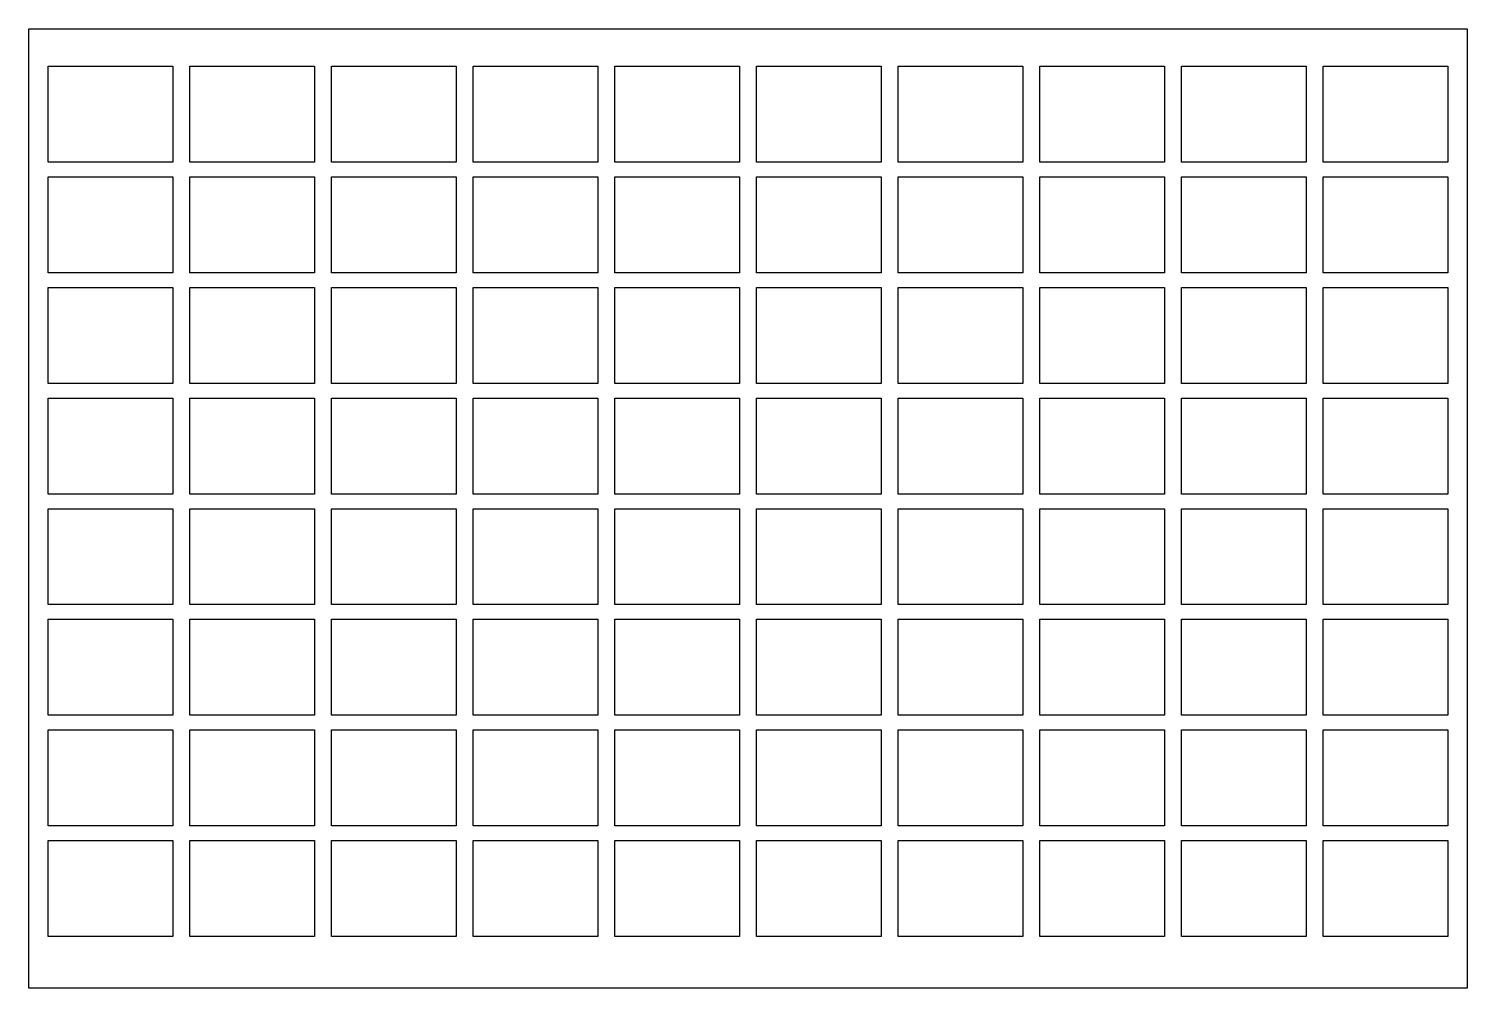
# Model space of a CAD drawing. Extents: x 13 to 163, y 186 to 286.
import ezdxf

# ---------------------------------------------------------------- set-up
doc = ezdxf.new("R2010")
doc.units = 0
doc.layers.add('Layer_1', color=7, linetype='CONTINUOUS')

msp = doc.modelspace()

# ---------------------------------------------------------------- linework, layer by layer
at = {"layer": 'Layer_1', "color": 7}
for points in [[(12.892067, 286.260322), (162.892058, 286.260322), (162.892058, 186.260319), (12.892067, 186.260319), (12.892067, 286.260322)], [(14.930978, 282.357121), (27.93098, 282.357121), (27.93098, 272.357121), (14.930978, 272.357121), (14.930978, 282.357121)], [(29.700118, 282.357121), (42.700121, 282.357121), (42.700121, 272.357121), (29.700118, 272.357121), (29.700118, 282.357121)], [(44.469231, 282.357121), (57.469233, 282.357121), (57.469233, 272.357121), (44.469231, 272.357121), (44.469231, 282.357121)], [(59.238371, 282.357121), (72.238379, 282.357121), (72.238379, 272.357121), (59.238371, 272.357121), (59.238371, 282.357121)], [(74.007489, 282.357121), (87.0075, 282.357121), (87.0075, 272.357121), (74.007489, 272.357121), (74.007489, 282.357121)], [(88.776638, 282.357121), (101.77664, 282.357121), (101.77664, 272.357121), (88.776638, 272.357121), (88.776638, 282.357121)], [(103.545778, 282.357121), (116.545781, 282.357121), (116.545781, 272.357121), (103.545778, 272.357121), (103.545778, 282.357121)], [(118.314891, 282.357121), (131.314893, 282.357121), (131.314893, 272.357121), (118.314891, 272.357121), (118.314891, 282.357121)], [(133.084031, 282.357121), (146.084033, 282.357121), (146.084033, 272.357121), (133.084031, 272.357121), (133.084031, 282.357121)], [(147.853143, 282.357121), (160.853145, 282.357121), (160.853145, 272.357121), (147.853143, 272.357121), (147.853143, 282.357121)], [(14.930978, 270.82744), (27.93098, 270.82744), (27.93098, 260.827441), (14.930978, 260.827441), (14.930978, 270.82744)], [(29.700118, 270.82744), (42.700121, 270.82744), (42.700121, 260.827441), (29.700118, 260.827441), (29.700118, 270.82744)], [(44.469231, 270.82744), (57.469233, 270.82744), (57.469233, 260.827441), (44.469231, 260.827441), (44.469231, 270.82744)], [(59.238371, 270.82744), (72.238379, 270.82744), (72.238379, 260.827441), (59.238371, 260.827441), (59.238371, 270.82744)], [(74.007489, 270.82744), (87.0075, 270.82744), (87.0075, 260.827441), (74.007489, 260.827441), (74.007489, 270.82744)], [(88.776638, 270.82744), (101.77664, 270.82744), (101.77664, 260.827441), (88.776638, 260.827441), (88.776638, 270.82744)], [(103.545778, 270.82744), (116.545781, 270.82744), (116.545781, 260.827441), (103.545778, 260.827441), (103.545778, 270.82744)], [(118.314891, 270.82744), (131.314893, 270.82744), (131.314893, 260.827441), (118.314891, 260.827441), (118.314891, 270.82744)], [(133.084031, 270.82744), (146.084033, 270.82744), (146.084033, 260.827441), (133.084031, 260.827441), (133.084031, 270.82744)], [(147.853143, 270.82744), (160.853145, 270.82744), (160.853145, 260.827441), (147.853143, 260.827441), (147.853143, 270.82744)], [(14.930978, 259.297774), (27.93098, 259.297774), (27.93098, 249.297774), (14.930978, 249.297774), (14.930978, 259.297774)], [(29.700118, 259.297774), (42.700121, 259.297774), (42.700121, 249.297774), (29.700118, 249.297774), (29.700118, 259.297774)], [(44.469231, 259.297774), (57.469233, 259.297774), (57.469233, 249.297774), (44.469231, 249.297774), (44.469231, 259.297774)], [(59.238371, 259.297774), (72.238379, 259.297774), (72.238379, 249.297774), (59.238371, 249.297774), (59.238371, 259.297774)], [(74.007489, 259.297774), (87.0075, 259.297774), (87.0075, 249.297774), (74.007489, 249.297774), (74.007489, 259.297774)], [(88.776638, 259.297774), (101.77664, 259.297774), (101.77664, 249.297774), (88.776638, 249.297774), (88.776638, 259.297774)], [(103.545778, 259.297774), (116.545781, 259.297774), (116.545781, 249.297774), (103.545778, 249.297774), (103.545778, 259.297774)], [(118.314891, 259.297774), (131.314893, 259.297774), (131.314893, 249.297774), (118.314891, 249.297774), (118.314891, 259.297774)], [(133.084031, 259.297774), (146.084033, 259.297774), (146.084033, 249.297774), (133.084031, 249.297774), (133.084031, 259.297774)], [(147.853143, 259.297774), (160.853145, 259.297774), (160.853145, 249.297774), (147.853143, 249.297774), (147.853143, 259.297774)], [(14.930978, 247.76809), (27.93098, 247.76809), (27.93098, 237.76809), (14.930978, 237.76809), (14.930978, 247.76809)], [(29.700118, 247.76809), (42.700121, 247.76809), (42.700121, 237.76809), (29.700118, 237.76809), (29.700118, 247.76809)], [(44.469231, 247.76809), (57.469233, 247.76809), (57.469233, 237.76809), (44.469231, 237.76809), (44.469231, 247.76809)], [(59.238371, 247.76809), (72.238379, 247.76809), (72.238379, 237.76809), (59.238371, 237.76809), (59.238371, 247.76809)], [(74.007489, 247.76809), (87.0075, 247.76809), (87.0075, 237.76809), (74.007489, 237.76809), (74.007489, 247.76809)], [(88.776638, 247.76809), (101.77664, 247.76809), (101.77664, 237.76809), (88.776638, 237.76809), (88.776638, 247.76809)], [(103.545778, 247.76809), (116.545781, 247.76809), (116.545781, 237.76809), (103.545778, 237.76809), (103.545778, 247.76809)], [(118.314891, 247.76809), (131.314893, 247.76809), (131.314893, 237.76809), (118.314891, 237.76809), (118.314891, 247.76809)], [(133.084031, 247.76809), (146.084033, 247.76809), (146.084033, 237.76809), (133.084031, 237.76809), (133.084031, 247.76809)], [(147.853143, 247.76809), (160.853145, 247.76809), (160.853145, 237.76809), (147.853143, 237.76809), (147.853143, 247.76809)], [(14.930978, 236.238406), (27.93098, 236.238406), (27.93098, 226.238406), (14.930978, 226.238406), (14.930978, 236.238406)], [(29.700118, 236.238406), (42.700121, 236.238406), (42.700121, 226.238406), (29.700118, 226.238406), (29.700118, 236.238406)], [(44.469231, 236.238406), (57.469233, 236.238406), (57.469233, 226.238406), (44.469231, 226.238406), (44.469231, 236.238406)], [(59.238371, 236.238406), (72.238379, 236.238406), (72.238379, 226.238406), (59.238371, 226.238406), (59.238371, 236.238406)], [(74.007489, 236.238406), (87.0075, 236.238406), (87.0075, 226.238406), (74.007489, 226.238406), (74.007489, 236.238406)], [(88.776638, 236.238406), (101.77664, 236.238406), (101.77664, 226.238406), (88.776638, 226.238406), (88.776638, 236.238406)], [(103.545778, 236.238406), (116.545781, 236.238406), (116.545781, 226.238406), (103.545778, 226.238406), (103.545778, 236.238406)], [(118.314891, 236.238406), (131.314893, 236.238406), (131.314893, 226.238406), (118.314891, 226.238406), (118.314891, 236.238406)], [(133.084031, 236.238406), (146.084033, 236.238406), (146.084033, 226.238406), (133.084031, 226.238406), (133.084031, 236.238406)], [(147.853143, 236.238406), (160.853145, 236.238406), (160.853145, 226.238406), (147.853143, 226.238406), (147.853143, 236.238406)], [(14.930978, 224.708714), (27.93098, 224.708714), (27.93098, 214.708714), (14.930978, 214.708714), (14.930978, 224.708714)], [(29.700118, 224.708714), (42.700121, 224.708714), (42.700121, 214.708714), (29.700118, 214.708714), (29.700118, 224.708714)], [(44.469231, 224.708714), (57.469233, 224.708714), (57.469233, 214.708714), (44.469231, 214.708714), (44.469231, 224.708714)], [(59.238371, 224.708714), (72.238379, 224.708714), (72.238379, 214.708714), (59.238371, 214.708714), (59.238371, 224.708714)], [(74.007489, 224.708714), (87.0075, 224.708714), (87.0075, 214.708714), (74.007489, 214.708714), (74.007489, 224.708714)], [(88.776638, 224.708714), (101.77664, 224.708714), (101.77664, 214.708714), (88.776638, 214.708714), (88.776638, 224.708714)], [(103.545778, 224.708714), (116.545781, 224.708714), (116.545781, 214.708714), (103.545778, 214.708714), (103.545778, 224.708714)], [(118.314891, 224.708714), (131.314893, 224.708714), (131.314893, 214.708714), (118.314891, 214.708714), (118.314891, 224.708714)], [(133.084031, 224.708714), (146.084033, 224.708714), (146.084033, 214.708714), (133.084031, 214.708714), (133.084031, 224.708714)], [(147.853143, 224.708714), (160.853145, 224.708714), (160.853145, 214.708714), (147.853143, 214.708714), (147.853143, 224.708714)], [(14.930978, 213.179056), (27.93098, 213.179056), (27.93098, 203.179067), (14.930978, 203.179067), (14.930978, 213.179056)], [(29.700118, 213.179056), (42.700121, 213.179056), (42.700121, 203.179067), (29.700118, 203.179067), (29.700118, 213.179056)], [(44.469231, 213.179056), (57.469233, 213.179056), (57.469233, 203.179067), (44.469231, 203.179067), (44.469231, 213.179056)], [(59.238371, 213.179056), (72.238379, 213.179056), (72.238379, 203.179067), (59.238371, 203.179067), (59.238371, 213.179056)], [(74.007489, 213.179056), (87.0075, 213.179056), (87.0075, 203.179067), (74.007489, 203.179067), (74.007489, 213.179056)], [(88.776638, 213.179056), (101.77664, 213.179056), (101.77664, 203.179067), (88.776638, 203.179067), (88.776638, 213.179056)], [(103.545778, 213.179056), (116.545781, 213.179056), (116.545781, 203.179067), (103.545778, 203.179067), (103.545778, 213.179056)], [(118.314891, 213.179056), (131.314893, 213.179056), (131.314893, 203.179067), (118.314891, 203.179067), (118.314891, 213.179056)], [(133.084031, 213.179056), (146.084033, 213.179056), (146.084033, 203.179067), (133.084031, 203.179067), (133.084031, 213.179056)], [(147.853143, 213.179056), (160.853145, 213.179056), (160.853145, 203.179067), (147.853143, 203.179067), (147.853143, 213.179056)], [(14.930978, 201.649366), (27.93098, 201.649366), (27.93098, 191.649358), (14.930978, 191.649358), (14.930978, 201.649366)], [(29.700118, 201.649366), (42.700121, 201.649366), (42.700121, 191.649358), (29.700118, 191.649358), (29.700118, 201.649366)], [(44.469231, 201.649366), (57.469233, 201.649366), (57.469233, 191.649358), (44.469231, 191.649358), (44.469231, 201.649366)], [(59.238371, 201.649366), (72.238379, 201.649366), (72.238379, 191.649358), (59.238371, 191.649358), (59.238371, 201.649366)], [(74.007489, 201.649366), (87.0075, 201.649366), (87.0075, 191.649358), (74.007489, 191.649358), (74.007489, 201.649366)], [(88.776638, 201.649366), (101.77664, 201.649366), (101.77664, 191.649358), (88.776638, 191.649358), (88.776638, 201.649366)], [(103.545778, 201.649366), (116.545781, 201.649366), (116.545781, 191.649358), (103.545778, 191.649358), (103.545778, 201.649366)], [(118.314891, 201.649366), (131.314893, 201.649366), (131.314893, 191.649358), (118.314891, 191.649358), (118.314891, 201.649366)], [(133.084031, 201.649366), (146.084033, 201.649366), (146.084033, 191.649358), (133.084031, 191.649358), (133.084031, 201.649366)], [(147.853143, 201.649366), (160.853145, 201.649366), (160.853145, 191.649358), (147.853143, 191.649358), (147.853143, 201.649366)]]:
    msp.add_lwpolyline(points, dxfattribs=at)

doc.saveas('drawing.dxf')
